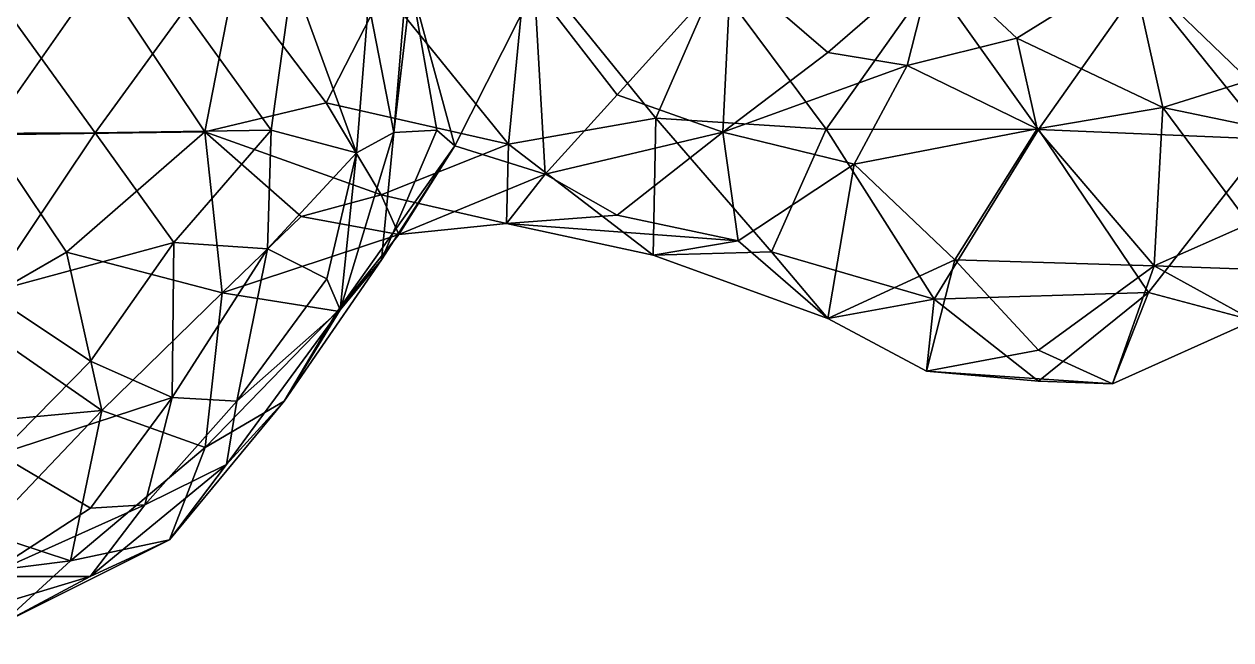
# Model space of a CAD drawing. Extents: x 290034 to 295698, y 4553723 to 4561693.
# Drawn here: x 295468.7 to 295613.1, y 4558828.1 to 4558901.8 of the extents above; entities that cross this region are included whole.
import ezdxf

# ---------------------------------------------------------------- set-up
doc = ezdxf.new("R2010")
doc.units = 0
doc.layers.add('Au_ppm_Pref_-_0_2', color=7, linetype='CONTINUOUS')

msp = doc.modelspace()

# ---------------------------------------------------------------- linework, layer by layer
at = {"layer": 'Au_ppm_Pref_-_0_2'}
for points in [[(295526.7, 4558887.39, 1978.3), (295511.79, 4558905.85, 1979.39), (295528.83, 4558909.62, 1982.01)], [(295544.29, 4558890.51, 1982.72), (295526.7, 4558887.39, 1978.3), (295528.83, 4558909.62, 1982.01)], [(295544.29, 4558890.51, 1982.72), (295528.83, 4558909.62, 1982.01), (295551.5, 4558906.95, 1983.86)], [(295577.58, 4558909.38, 1960.82), (295553.29, 4558908.4, 1960.59), (295564.88, 4558898.39, 1963.07)], [(295574.36, 4558896.81, 1967.02), (295577.58, 4558909.38, 1960.82), (295564.88, 4558898.39, 1963.07)], [(295574.36, 4558896.81, 1967.02), (295587.5, 4558900.1, 1964.86), (295577.58, 4558909.38, 1960.82)], [(295601.21, 4558908.63, 1960.88), (295577.58, 4558909.38, 1960.82), (295587.5, 4558900.1, 1964.86)], [(295604.95, 4558891.78, 1966.35), (295601.21, 4558908.63, 1960.88), (295587.5, 4558900.1, 1964.86)], [(295604.95, 4558891.78, 1966.35), (295615.28, 4558895.04, 1961.96), (295601.21, 4558908.63, 1960.88)], [(295601.21, 4558908.63, 1960.88), (295615.28, 4558895.04, 1961.96), (295627.7, 4558907.88, 1961.22)], [(295464.36, 4558888.51, 1969.66), (295451.34, 4558907.54, 1969.6), (295477.79, 4558907.69, 1971.48)], [(295490.37, 4558888.9, 1971.31), (295464.36, 4558888.51, 1969.66), (295477.79, 4558907.69, 1971.48)], [(295490.37, 4558888.9, 1971.31), (295477.79, 4558907.69, 1971.48), (295493.86, 4558906.92, 1975.64)], [(295487.92, 4558903.44, 1932.08), (295498.29, 4558889.1, 1934.83), (295500.85, 4558907.4, 1936.64)], [(295500.85, 4558907.4, 1936.64), (295498.29, 4558889.1, 1934.83), (295508.49, 4558886.39, 1941.3)], [(295508.49, 4558886.39, 1941.3), (295509.92, 4558904.37, 1942.7), (295500.85, 4558907.4, 1936.64)], [(295553.29, 4558908.4, 1960.59), (295529.81, 4558906.1, 1959.44), (295539.68, 4558893.33, 1961.39)], [(295539.68, 4558893.33, 1961.39), (295552.31, 4558888.85, 1965.76), (295553.29, 4558908.4, 1960.59)], [(295564.88, 4558898.39, 1963.07), (295553.29, 4558908.4, 1960.59), (295552.31, 4558888.85, 1965.76)], [(295451.58, 4558888.63, 1931.59), (295477.25, 4558888.76, 1931.33), (295464.14, 4558906.92, 1930.27)], [(295487.92, 4558903.44, 1932.08), (295464.14, 4558906.92, 1930.27), (295477.25, 4558888.76, 1931.33)], [(295490.37, 4558888.9, 1971.31), (295493.86, 4558906.92, 1975.64), (295504.88, 4558892.35, 1975.3)], [(295504.88, 4558892.35, 1975.3), (295493.86, 4558906.92, 1975.64), (295511.79, 4558905.85, 1979.39)], [(295504.88, 4558892.35, 1975.3), (295511.79, 4558905.85, 1979.39), (295526.7, 4558887.39, 1978.3)], [(295514.5, 4558906.92, 1948.1), (295509.92, 4558904.37, 1942.7), (295512.96, 4558888.82, 1947.98)], [(295512.96, 4558888.82, 1947.98), (295515.05, 4558906.44, 1953.49), (295514.5, 4558906.92, 1948.1)], [(295518.12, 4558889.1, 1954.04), (295515.05, 4558906.44, 1953.49), (295512.96, 4558888.82, 1947.98)], [(295529.81, 4558906.1, 1959.44), (295515.05, 4558906.44, 1953.49), (295520.28, 4558887.2, 1959.36)], [(295515.05, 4558906.44, 1953.49), (295518.12, 4558889.1, 1954.04), (295520.28, 4558887.2, 1959.36)], [(295529.81, 4558906.1, 1959.44), (295520.28, 4558887.2, 1959.36), (295531.07, 4558883.82, 1964.09)], [(295529.81, 4558906.1, 1959.44), (295531.07, 4558883.82, 1964.09), (295539.68, 4558893.33, 1961.39)], [(295564.69, 4558889.2, 1985.34), (295544.29, 4558890.51, 1982.72), (295551.5, 4558906.95, 1983.86)], [(295577.33, 4558907.08, 1985.79), (295564.69, 4558889.2, 1985.34), (295551.5, 4558906.95, 1983.86)], [(295590.09, 4558889.16, 1986.59), (295564.69, 4558889.2, 1985.34), (295577.33, 4558907.08, 1985.79)], [(295602.48, 4558906.74, 1985.43), (295590.09, 4558889.16, 1986.59), (295577.33, 4558907.08, 1985.79)], [(295602.48, 4558906.74, 1985.43), (295617.54, 4558888.02, 1984.35), (295590.09, 4558889.16, 1986.59)], [(295626.29, 4558905.71, 1983.55), (295617.54, 4558888.02, 1984.35), (295602.48, 4558906.74, 1985.43)], [(295509.92, 4558904.37, 1942.7), (295508.49, 4558886.39, 1941.3), (295512.96, 4558888.82, 1947.98)], [(295477.25, 4558888.76, 1931.33), (295498.29, 4558889.1, 1934.83), (295487.92, 4558903.44, 1932.08)], [(295589.92, 4558889.23, 1971.88), (295587.5, 4558900.1, 1964.86), (295574.36, 4558896.81, 1967.02)], [(295589.92, 4558889.23, 1971.88), (295604.95, 4558891.78, 1966.35), (295587.5, 4558900.1, 1964.86)], [(295574.36, 4558896.81, 1967.02), (295564.88, 4558898.39, 1963.07), (295552.31, 4558888.85, 1965.76)], [(295568.03, 4558885, 1970.67), (295574.36, 4558896.81, 1967.02), (295552.31, 4558888.85, 1965.76)], [(295589.92, 4558889.23, 1971.88), (295574.36, 4558896.81, 1967.02), (295568.03, 4558885, 1970.67)], [(295604.95, 4558891.78, 1966.35), (295628.14, 4558886.96, 1964.33), (295615.28, 4558895.04, 1961.96)], [(295552.31, 4558888.85, 1965.76), (295539.68, 4558893.33, 1961.39), (295531.07, 4558883.82, 1964.09)], [(295511.46, 4558881.35, 1973.02), (295490.37, 4558888.9, 1971.31), (295504.88, 4558892.35, 1975.3)], [(295511.46, 4558881.35, 1973.02), (295504.88, 4558892.35, 1975.3), (295526.7, 4558887.39, 1978.3)], [(295589.92, 4558889.23, 1971.88), (295603.93, 4558872.85, 1973.27), (295604.95, 4558891.78, 1966.35)], [(295604.95, 4558891.78, 1966.35), (295603.93, 4558872.85, 1973.27), (295615.28, 4558877.87, 1968.11)], [(295604.95, 4558891.78, 1966.35), (295615.28, 4558877.87, 1968.11), (295628.14, 4558886.96, 1964.33)], [(295543.98, 4558874.14, 1977.33), (295526.7, 4558887.39, 1978.3), (295544.29, 4558890.51, 1982.72)], [(295543.98, 4558874.14, 1977.33), (295544.29, 4558890.51, 1982.72), (295558.16, 4558874.52, 1982.64)], [(295558.16, 4558874.52, 1982.64), (295544.29, 4558890.51, 1982.72), (295564.69, 4558889.2, 1985.34)], [(295451.58, 4558888.63, 1931.59), (295464.42, 4558869.63, 1931.84), (295477.25, 4558888.76, 1931.33)], [(295473.83, 4558874.49, 1969.44), (295461.22, 4558867.22, 1968.62), (295464.36, 4558888.51, 1969.66)], [(295473.83, 4558874.49, 1969.44), (295464.36, 4558888.51, 1969.66), (295490.37, 4558888.9, 1971.31)], [(295464.42, 4558869.63, 1931.84), (295486.66, 4558875.66, 1932.98), (295477.25, 4558888.76, 1931.33)], [(295492.43, 4558869.64, 1966.95), (295473.83, 4558874.49, 1969.44), (295490.37, 4558888.9, 1971.31)], [(295477.25, 4558888.76, 1931.33), (295486.66, 4558875.66, 1932.98), (295498.29, 4558889.1, 1934.83)], [(295486.66, 4558875.66, 1932.98), (295497.84, 4558874.89, 1937.27), (295498.29, 4558889.1, 1934.83)], [(295490.37, 4558888.9, 1971.31), (295501.88, 4558878.76, 1969.36), (295492.43, 4558869.64, 1966.95)], [(295511.46, 4558881.35, 1973.02), (295501.88, 4558878.76, 1969.36), (295490.37, 4558888.9, 1971.31)], [(295508.49, 4558886.39, 1941.3), (295498.29, 4558889.1, 1934.83), (295497.84, 4558874.89, 1937.27)], [(295508.49, 4558886.39, 1941.3), (295506.56, 4558867.6, 1946.71), (295512.96, 4558888.82, 1947.98)], [(295512.96, 4558888.82, 1947.98), (295506.56, 4558867.6, 1946.71), (295511.49, 4558873.57, 1954.66)], [(295520.28, 4558887.2, 1959.36), (295518.12, 4558889.1, 1954.04), (295511.49, 4558873.57, 1954.66)], [(295518.12, 4558889.1, 1954.04), (295512.96, 4558888.82, 1947.98), (295511.49, 4558873.57, 1954.66)], [(295552.31, 4558888.85, 1965.76), (295531.07, 4558883.82, 1964.09), (295539.68, 4558878.91, 1968.46)], [(295554.14, 4558875.86, 1973.01), (295552.31, 4558888.85, 1965.76), (295539.68, 4558878.91, 1968.46)], [(295554.14, 4558875.86, 1973.01), (295568.03, 4558885, 1970.67), (295552.31, 4558888.85, 1965.76)], [(295564.69, 4558889.2, 1985.34), (295577.59, 4558868.86, 1984.55), (295558.16, 4558874.52, 1982.64)], [(295577.59, 4558868.86, 1984.55), (295564.69, 4558889.2, 1985.34), (295590.09, 4558889.16, 1986.59)], [(295589.92, 4558889.23, 1971.88), (295568.03, 4558885, 1970.67), (295580.08, 4558873.58, 1973.85)], [(295603.22, 4558869.68, 1983.84), (295577.59, 4558868.86, 1984.55), (295590.09, 4558889.16, 1986.59)], [(295589.92, 4558889.23, 1971.88), (295580.08, 4558873.58, 1973.85), (295603.93, 4558872.85, 1973.27)], [(295603.22, 4558869.68, 1983.84), (295590.09, 4558889.16, 1986.59), (295617.54, 4558888.02, 1984.35)], [(295513.56, 4558876.62, 1965.36), (295520.28, 4558887.2, 1959.36), (295506.23, 4558867.43, 1960.67)], [(295506.23, 4558867.43, 1960.67), (295520.28, 4558887.2, 1959.36), (295511.49, 4558873.57, 1954.66)], [(295526.43, 4558877.9, 1971.09), (295511.46, 4558881.35, 1973.02), (295526.7, 4558887.39, 1978.3)], [(295513.56, 4558876.62, 1965.36), (295531.07, 4558883.82, 1964.09), (295520.28, 4558887.2, 1959.36)], [(295543.98, 4558874.14, 1977.33), (295526.43, 4558877.9, 1971.09), (295526.7, 4558887.39, 1978.3)], [(295603.22, 4558869.68, 1983.84), (295617.54, 4558888.02, 1984.35), (295615.81, 4558866.33, 1978.34)], [(295497.84, 4558874.89, 1937.27), (295504.95, 4558871.28, 1942.16), (295508.49, 4558886.39, 1941.3)], [(295504.95, 4558871.28, 1942.16), (295506.56, 4558867.6, 1946.71), (295508.49, 4558886.39, 1941.3)], [(295564.89, 4558866.55, 1977.41), (295568.03, 4558885, 1970.67), (295554.14, 4558875.86, 1973.01)], [(295568.03, 4558885, 1970.67), (295564.89, 4558866.55, 1977.41), (295580.08, 4558873.58, 1973.85)], [(295531.07, 4558883.82, 1964.09), (295513.56, 4558876.62, 1965.36), (295526.43, 4558877.9, 1971.09)], [(295526.43, 4558877.9, 1971.09), (295539.68, 4558878.91, 1968.46), (295531.07, 4558883.82, 1964.09)], [(295513.56, 4558876.62, 1965.36), (295501.88, 4558878.76, 1969.36), (295511.46, 4558881.35, 1973.02)], [(295513.56, 4558876.62, 1965.36), (295511.46, 4558881.35, 1973.02), (295526.43, 4558877.9, 1971.09)], [(295513.56, 4558876.62, 1965.36), (295492.43, 4558869.64, 1966.95), (295501.88, 4558878.76, 1969.36)], [(295554.14, 4558875.86, 1973.01), (295539.68, 4558878.91, 1968.46), (295526.43, 4558877.9, 1971.09)], [(295543.98, 4558874.14, 1977.33), (295554.14, 4558875.86, 1973.01), (295526.43, 4558877.9, 1971.09)], [(295603.93, 4558872.85, 1973.27), (295627.48, 4558872.03, 1971.96), (295615.28, 4558877.87, 1968.11)], [(295464.42, 4558869.63, 1931.84), (295476.68, 4558861.43, 1932.93), (295486.66, 4558875.66, 1932.98)], [(295486.44, 4558857.08, 1937.49), (295486.66, 4558875.66, 1932.98), (295476.68, 4558861.43, 1932.93)], [(295486.44, 4558857.08, 1937.49), (295497.84, 4558874.89, 1937.27), (295486.66, 4558875.66, 1932.98)], [(295506.23, 4558867.43, 1960.67), (295492.43, 4558869.64, 1966.95), (295513.56, 4558876.62, 1965.36)], [(295543.98, 4558874.14, 1977.33), (295564.89, 4558866.55, 1977.41), (295554.14, 4558875.86, 1973.01)], [(295473.83, 4558874.49, 1969.44), (295478.05, 4558855.54, 1965.21), (295461.22, 4558867.22, 1968.62)], [(295473.83, 4558874.49, 1969.44), (295492.43, 4558869.64, 1966.95), (295478.05, 4558855.54, 1965.21)], [(295486.44, 4558857.08, 1937.49), (295494.17, 4558856.66, 1942.16), (295497.84, 4558874.89, 1937.27)], [(295497.84, 4558874.89, 1937.27), (295494.17, 4558856.66, 1942.16), (295504.95, 4558871.28, 1942.16)], [(295543.98, 4558874.14, 1977.33), (295558.16, 4558874.52, 1982.64), (295564.89, 4558866.55, 1977.41)], [(295577.59, 4558868.86, 1984.55), (295564.89, 4558866.55, 1977.41), (295558.16, 4558874.52, 1982.64)], [(295499.86, 4558856.65, 1953.68), (295506.23, 4558867.43, 1960.67), (295511.49, 4558873.57, 1954.66)], [(295499.86, 4558856.65, 1953.68), (295511.49, 4558873.57, 1954.66), (295506.56, 4558867.6, 1946.71)], [(295580.08, 4558873.58, 1973.85), (295564.89, 4558866.55, 1977.41), (295576.69, 4558860.25, 1978.73)], [(295580.08, 4558873.58, 1973.85), (295576.69, 4558860.25, 1978.73), (295590.08, 4558862.76, 1974.95)], [(295580.08, 4558873.58, 1973.85), (295590.08, 4558862.76, 1974.95), (295603.93, 4558872.85, 1973.27)], [(295598.94, 4558858.75, 1977.8), (295603.93, 4558872.85, 1973.27), (295590.08, 4558862.76, 1974.95)], [(295603.93, 4558872.85, 1973.27), (295598.94, 4558858.75, 1977.8), (295615.81, 4558866.33, 1978.34)], [(295603.93, 4558872.85, 1973.27), (295615.81, 4558866.33, 1978.34), (295627.48, 4558872.03, 1971.96)], [(295504.95, 4558871.28, 1942.16), (295494.17, 4558856.66, 1942.16), (295506.56, 4558867.6, 1946.71)], [(295464.42, 4558869.63, 1931.84), (295465.72, 4558850.32, 1935.27), (295476.68, 4558861.43, 1932.93)], [(295492.43, 4558869.64, 1966.95), (295490.41, 4558851.11, 1959.73), (295478.05, 4558855.54, 1965.21)], [(295492.43, 4558869.64, 1966.95), (295506.23, 4558867.43, 1960.67), (295490.41, 4558851.11, 1959.73)], [(295603.22, 4558869.68, 1983.84), (295590.08, 4558859.05, 1981.87), (295577.59, 4558868.86, 1984.55)], [(295590.08, 4558859.05, 1981.87), (295603.22, 4558869.68, 1983.84), (295598.94, 4558858.75, 1977.8)], [(295603.22, 4558869.68, 1983.84), (295615.81, 4558866.33, 1978.34), (295598.94, 4558858.75, 1977.8)], [(295576.69, 4558860.25, 1978.73), (295564.89, 4558866.55, 1977.41), (295577.59, 4558868.86, 1984.55)], [(295577.59, 4558868.86, 1984.55), (295590.08, 4558859.05, 1981.87), (295576.69, 4558860.25, 1978.73)], [(295478.05, 4558855.54, 1965.21), (295452.09, 4558853.14, 1966.08), (295461.22, 4558867.22, 1968.62)], [(295499.86, 4558856.65, 1953.68), (295490.41, 4558851.11, 1959.73), (295506.23, 4558867.43, 1960.67)], [(295499.86, 4558856.65, 1953.68), (295506.56, 4558867.6, 1946.71), (295492.97, 4558849.08, 1947.63)], [(295494.17, 4558856.66, 1942.16), (295492.97, 4558849.08, 1947.63), (295506.56, 4558867.6, 1946.71)], [(295576.69, 4558860.25, 1978.73), (295598.94, 4558858.75, 1977.8), (295590.08, 4558862.76, 1974.95)], [(295486.44, 4558857.08, 1937.49), (295476.68, 4558861.43, 1932.93), (295465.72, 4558850.32, 1935.27)], [(295598.94, 4558858.75, 1977.8), (295576.69, 4558860.25, 1978.73), (295590.08, 4558859.05, 1981.87)], [(295486.44, 4558857.08, 1937.49), (295465.72, 4558850.32, 1935.27), (295476.68, 4558843.84, 1938.95)], [(295486.44, 4558857.08, 1937.49), (295476.68, 4558843.84, 1938.95), (295483.2, 4558844.25, 1942.16)], [(295486.44, 4558857.08, 1937.49), (295483.2, 4558844.25, 1942.16), (295494.17, 4558856.66, 1942.16)], [(295494.17, 4558856.66, 1942.16), (295483.2, 4558844.25, 1942.16), (295492.97, 4558849.08, 1947.63)], [(295499.86, 4558856.65, 1953.68), (295486.15, 4558840.08, 1954.04), (295490.41, 4558851.11, 1959.73)], [(295499.86, 4558856.65, 1953.68), (295492.97, 4558849.08, 1947.63), (295486.15, 4558840.08, 1954.04)], [(295464.09, 4558840.89, 1964.17), (295452.09, 4558853.14, 1966.08), (295478.05, 4558855.54, 1965.21)], [(295474.28, 4558837.56, 1958.88), (295464.09, 4558840.89, 1964.17), (295478.05, 4558855.54, 1965.21)], [(295478.05, 4558855.54, 1965.21), (295490.41, 4558851.11, 1959.73), (295474.28, 4558837.56, 1958.88)], [(295486.15, 4558840.08, 1954.04), (295474.28, 4558837.56, 1958.88), (295490.41, 4558851.11, 1959.73)], [(295476.68, 4558843.84, 1938.95), (295465.72, 4558850.32, 1935.27), (295464.08, 4558835.67, 1942.16)], [(295492.97, 4558849.08, 1947.63), (295483.2, 4558844.25, 1942.16), (295476.65, 4558835.69, 1948.1)], [(295486.15, 4558840.08, 1954.04), (295492.97, 4558849.08, 1947.63), (295476.65, 4558835.69, 1948.1)], [(295476.68, 4558843.84, 1938.95), (295464.08, 4558835.67, 1942.16), (295483.2, 4558844.25, 1942.16)], [(295483.2, 4558844.25, 1942.16), (295464.08, 4558835.67, 1942.16), (295476.65, 4558835.69, 1948.1)], [(295474.28, 4558837.56, 1958.88), (295451.82, 4558834.72, 1960.11), (295464.09, 4558840.89, 1964.17)], [(295476.65, 4558835.69, 1948.1), (295466.1, 4558830.06, 1953.97), (295486.15, 4558840.08, 1954.04)], [(295474.28, 4558837.56, 1958.88), (295486.15, 4558840.08, 1954.04), (295466.1, 4558830.06, 1953.97)], [(295466.1, 4558830.06, 1953.97), (295451.82, 4558834.72, 1960.11), (295474.28, 4558837.56, 1958.88)], [(295464.08, 4558835.67, 1942.16), (295451.58, 4558828.1, 1948.2), (295476.65, 4558835.69, 1948.1)], [(295476.65, 4558835.69, 1948.1), (295451.58, 4558828.1, 1948.2), (295466.1, 4558830.06, 1953.97)]]:
    msp.add_3dface(points, dxfattribs=at)

doc.saveas('drawing.dxf')
